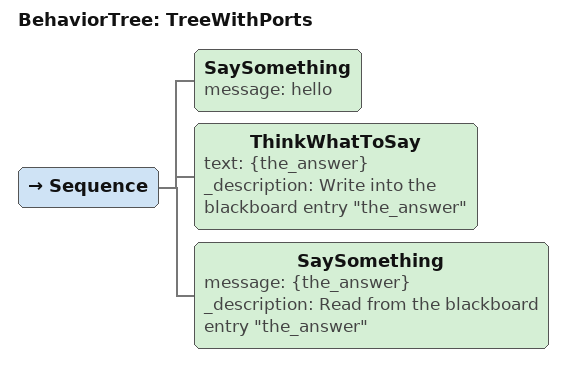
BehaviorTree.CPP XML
<?xml version="1.0" encoding="UTF-8"?>
<root BTCPP_format="4">
  <BehaviorTree ID="TreeWithPorts">
    <Sequence>
      <SaySomething message="hello"/>
      <ThinkWhatToSay text="{the_answer}"
                      _description="Write into the blackboard entry &quot;the_answer&quot;"/>
      <SaySomething message="{the_answer}"
                    _description="Read from the blackboard entry &quot;the_answer&quot;"/>
    </Sequence>
  </BehaviorTree>

</root>
